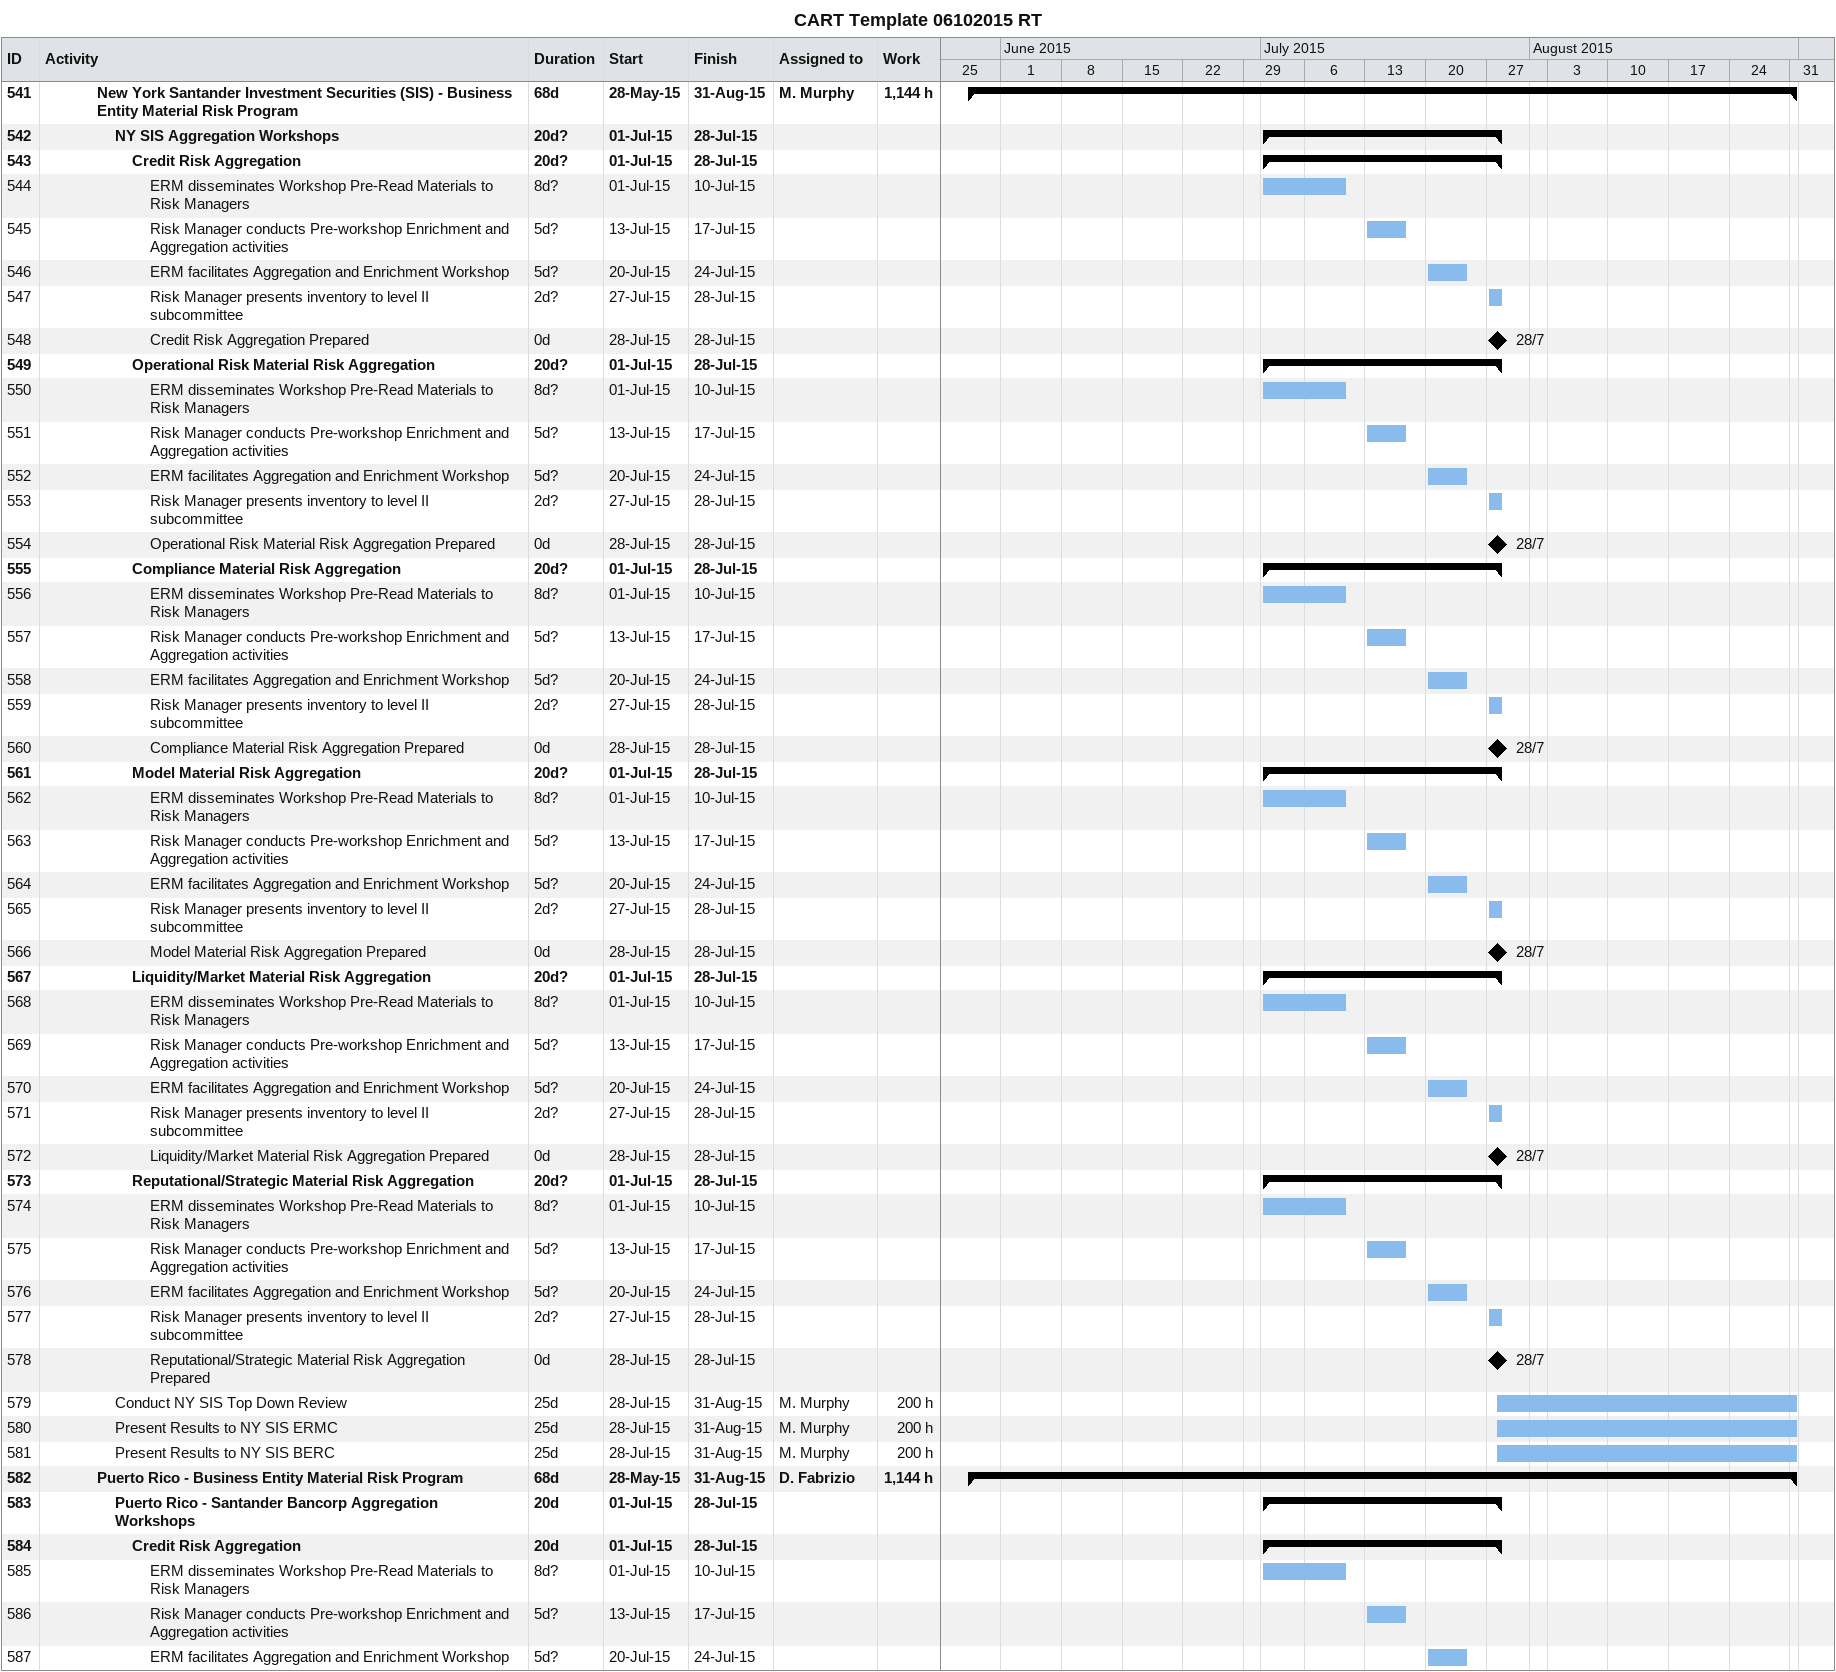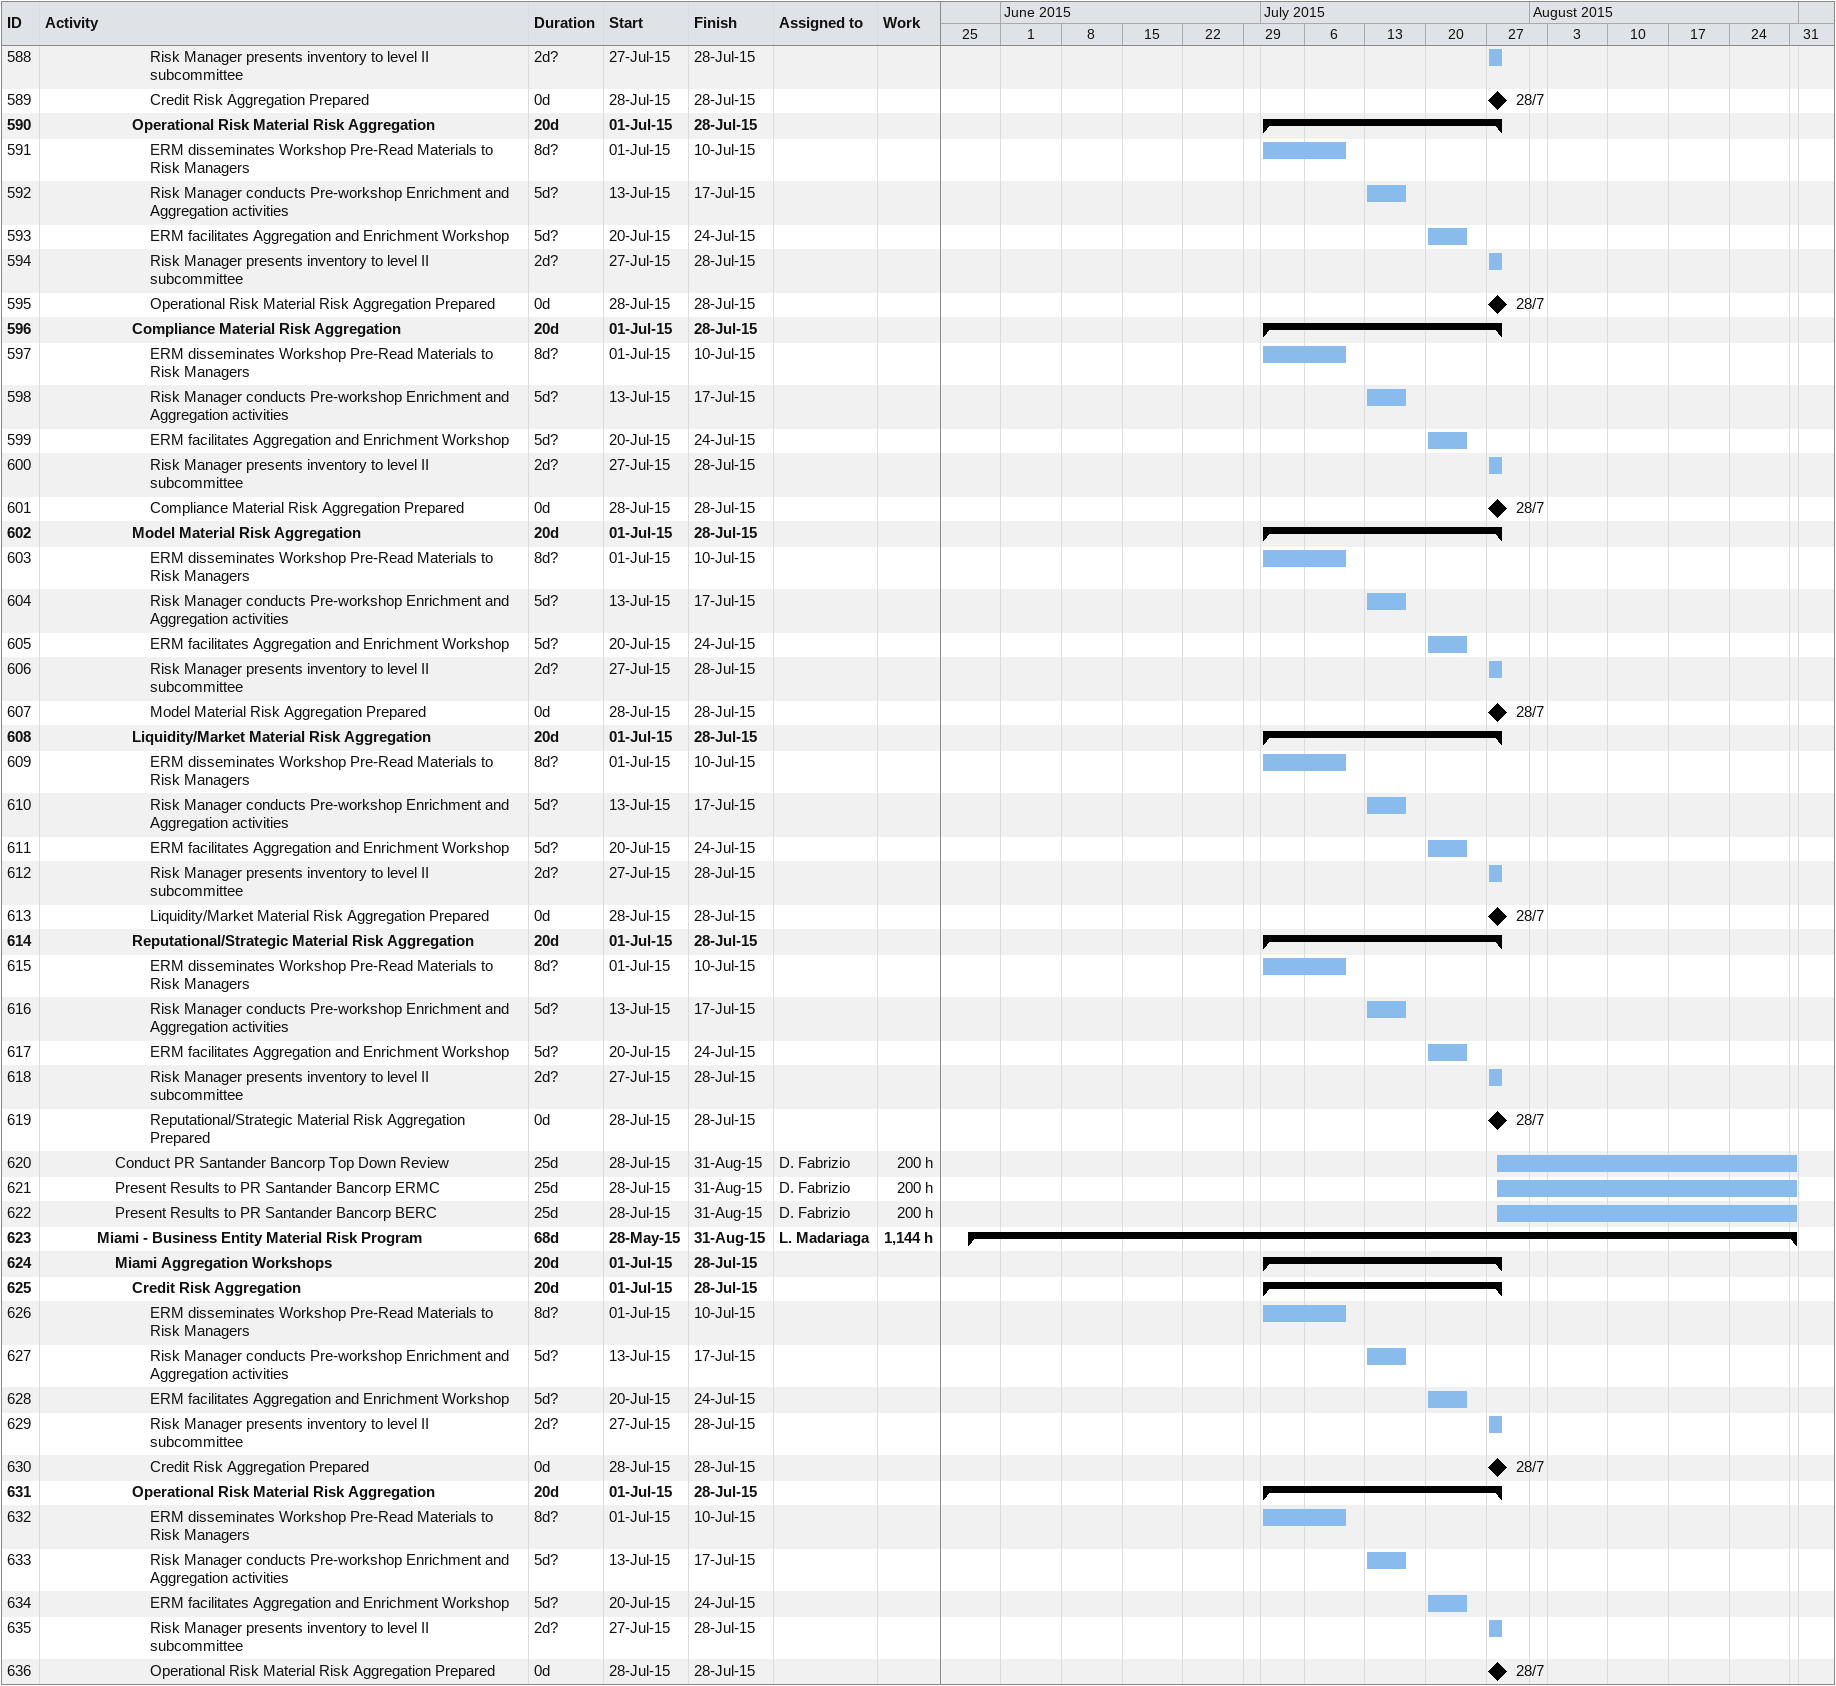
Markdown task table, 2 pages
CART Template 06102015 RT

| ID | Level | Task | Duration | Start | Finish | Resources | Work (h) |
|---|---|---|---|---|---|---|---|
| 541 | 4 | **New York Santander Investment Securities (SIS) - Business Entity Material Risk Program** | 68d | 2015-05-28 | 2015-08-31 | M. Murphy | 1144 |
| 542 | 5 | **NY SIS Aggregation Workshops** | 20d? | 2015-07-01 | 2015-07-28 |  |  |
| 543 | 6 | **Credit Risk Aggregation** | 20d? | 2015-07-01 | 2015-07-28 |  |  |
| 544 | 7 | ERM disseminates Workshop Pre-Read Materials to Risk Managers | 8d? | 2015-07-01 | 2015-07-10 |  |  |
| 545 | 7 | Risk Manager conducts Pre-workshop Enrichment and Aggregation activities | 5d? | 2015-07-13 | 2015-07-17 |  |  |
| 546 | 7 | ERM facilitates Aggregation and Enrichment Workshop | 5d? | 2015-07-20 | 2015-07-24 |  |  |
| 547 | 7 | Risk Manager presents inventory to level II subcommittee | 2d? | 2015-07-27 | 2015-07-28 |  |  |
| 548 | 7 | Credit Risk Aggregation Prepared | 0d | 2015-07-28 | 2015-07-28 |  |  |
| 549 | 6 | **Operational Risk Material Risk Aggregation** | 20d? | 2015-07-01 | 2015-07-28 |  |  |
| 550 | 7 | ERM disseminates Workshop Pre-Read Materials to Risk Managers | 8d? | 2015-07-01 | 2015-07-10 |  |  |
| 551 | 7 | Risk Manager conducts Pre-workshop Enrichment and Aggregation activities | 5d? | 2015-07-13 | 2015-07-17 |  |  |
| 552 | 7 | ERM facilitates Aggregation and Enrichment Workshop | 5d? | 2015-07-20 | 2015-07-24 |  |  |
| 553 | 7 | Risk Manager presents inventory to level II subcommittee | 2d? | 2015-07-27 | 2015-07-28 |  |  |
| 554 | 7 | Operational Risk Material Risk Aggregation Prepared | 0d | 2015-07-28 | 2015-07-28 |  |  |
| 555 | 6 | **Compliance Material Risk Aggregation** | 20d? | 2015-07-01 | 2015-07-28 |  |  |
| 556 | 7 | ERM disseminates Workshop Pre-Read Materials to Risk Managers | 8d? | 2015-07-01 | 2015-07-10 |  |  |
| 557 | 7 | Risk Manager conducts Pre-workshop Enrichment and Aggregation activities | 5d? | 2015-07-13 | 2015-07-17 |  |  |
| 558 | 7 | ERM facilitates Aggregation and Enrichment Workshop | 5d? | 2015-07-20 | 2015-07-24 |  |  |
| 559 | 7 | Risk Manager presents inventory to level II subcommittee | 2d? | 2015-07-27 | 2015-07-28 |  |  |
| 560 | 7 | Compliance Material Risk Aggregation Prepared | 0d | 2015-07-28 | 2015-07-28 |  |  |
| 561 | 6 | **Model Material Risk Aggregation** | 20d? | 2015-07-01 | 2015-07-28 |  |  |
| 562 | 7 | ERM disseminates Workshop Pre-Read Materials to Risk Managers | 8d? | 2015-07-01 | 2015-07-10 |  |  |
| 563 | 7 | Risk Manager conducts Pre-workshop Enrichment and Aggregation activities | 5d? | 2015-07-13 | 2015-07-17 |  |  |
| 564 | 7 | ERM facilitates Aggregation and Enrichment Workshop | 5d? | 2015-07-20 | 2015-07-24 |  |  |
| 565 | 7 | Risk Manager presents inventory to level II subcommittee | 2d? | 2015-07-27 | 2015-07-28 |  |  |
| 566 | 7 | Model Material Risk Aggregation Prepared | 0d | 2015-07-28 | 2015-07-28 |  |  |
| 567 | 6 | **Liquidity/Market Material Risk Aggregation** | 20d? | 2015-07-01 | 2015-07-28 |  |  |
| 568 | 7 | ERM disseminates Workshop Pre-Read Materials to Risk Managers | 8d? | 2015-07-01 | 2015-07-10 |  |  |
| 569 | 7 | Risk Manager conducts Pre-workshop Enrichment and Aggregation activities | 5d? | 2015-07-13 | 2015-07-17 |  |  |
| 570 | 7 | ERM facilitates Aggregation and Enrichment Workshop | 5d? | 2015-07-20 | 2015-07-24 |  |  |
| 571 | 7 | Risk Manager presents inventory to level II subcommittee | 2d? | 2015-07-27 | 2015-07-28 |  |  |
| 572 | 7 | Liquidity/Market Material Risk Aggregation Prepared | 0d | 2015-07-28 | 2015-07-28 |  |  |
| 573 | 6 | **Reputational/Strategic Material Risk Aggregation** | 20d? | 2015-07-01 | 2015-07-28 |  |  |
| 574 | 7 | ERM disseminates Workshop Pre-Read Materials to Risk Managers | 8d? | 2015-07-01 | 2015-07-10 |  |  |
| 575 | 7 | Risk Manager conducts Pre-workshop Enrichment and Aggregation activities | 5d? | 2015-07-13 | 2015-07-17 |  |  |
| 576 | 7 | ERM facilitates Aggregation and Enrichment Workshop | 5d? | 2015-07-20 | 2015-07-24 |  |  |
| 577 | 7 | Risk Manager presents inventory to level II subcommittee | 2d? | 2015-07-27 | 2015-07-28 |  |  |
| 578 | 7 | Reputational/Strategic Material Risk Aggregation Prepared | 0d | 2015-07-28 | 2015-07-28 |  |  |
| 579 | 5 | Conduct NY SIS Top Down Review | 25d | 2015-07-28 | 2015-08-31 | M. Murphy | 200 |
| 580 | 5 | Present Results to NY SIS ERMC | 25d | 2015-07-28 | 2015-08-31 | M. Murphy | 200 |
| 581 | 5 | Present Results to NY SIS BERC | 25d | 2015-07-28 | 2015-08-31 | M. Murphy | 200 |
| 582 | 4 | **Puerto Rico - Business Entity Material Risk Program** | 68d | 2015-05-28 | 2015-08-31 | D. Fabrizio | 1144 |
| 583 | 5 | **Puerto Rico - Santander Bancorp Aggregation Workshops** | 20d | 2015-07-01 | 2015-07-28 |  |  |
| 584 | 6 | **Credit Risk Aggregation** | 20d | 2015-07-01 | 2015-07-28 |  |  |
| 585 | 7 | ERM disseminates Workshop Pre-Read Materials to Risk Managers | 8d? | 2015-07-01 | 2015-07-10 |  |  |
| 586 | 7 | Risk Manager conducts Pre-workshop Enrichment and Aggregation activities | 5d? | 2015-07-13 | 2015-07-17 |  |  |
| 587 | 7 | ERM facilitates Aggregation and Enrichment Workshop | 5d? | 2015-07-20 | 2015-07-24 |  |  |
| 588 | 7 | Risk Manager presents inventory to level II subcommittee | 2d? | 2015-07-27 | 2015-07-28 |  |  |
| 589 | 7 | Credit Risk Aggregation Prepared | 0d | 2015-07-28 | 2015-07-28 |  |  |
| 590 | 6 | **Operational Risk Material Risk Aggregation** | 20d | 2015-07-01 | 2015-07-28 |  |  |
| 591 | 7 | ERM disseminates Workshop Pre-Read Materials to Risk Managers | 8d? | 2015-07-01 | 2015-07-10 |  |  |
| 592 | 7 | Risk Manager conducts Pre-workshop Enrichment and Aggregation activities | 5d? | 2015-07-13 | 2015-07-17 |  |  |
| 593 | 7 | ERM facilitates Aggregation and Enrichment Workshop | 5d? | 2015-07-20 | 2015-07-24 |  |  |
| 594 | 7 | Risk Manager presents inventory to level II subcommittee | 2d? | 2015-07-27 | 2015-07-28 |  |  |
| 595 | 7 | Operational Risk Material Risk Aggregation Prepared | 0d | 2015-07-28 | 2015-07-28 |  |  |
| 596 | 6 | **Compliance Material Risk Aggregation** | 20d | 2015-07-01 | 2015-07-28 |  |  |
| 597 | 7 | ERM disseminates Workshop Pre-Read Materials to Risk Managers | 8d? | 2015-07-01 | 2015-07-10 |  |  |
| 598 | 7 | Risk Manager conducts Pre-workshop Enrichment and Aggregation activities | 5d? | 2015-07-13 | 2015-07-17 |  |  |
| 599 | 7 | ERM facilitates Aggregation and Enrichment Workshop | 5d? | 2015-07-20 | 2015-07-24 |  |  |
| 600 | 7 | Risk Manager presents inventory to level II subcommittee | 2d? | 2015-07-27 | 2015-07-28 |  |  |
| 601 | 7 | Compliance Material Risk Aggregation Prepared | 0d | 2015-07-28 | 2015-07-28 |  |  |
| 602 | 6 | **Model Material Risk Aggregation** | 20d | 2015-07-01 | 2015-07-28 |  |  |
| 603 | 7 | ERM disseminates Workshop Pre-Read Materials to Risk Managers | 8d? | 2015-07-01 | 2015-07-10 |  |  |
| 604 | 7 | Risk Manager conducts Pre-workshop Enrichment and Aggregation activities | 5d? | 2015-07-13 | 2015-07-17 |  |  |
| 605 | 7 | ERM facilitates Aggregation and Enrichment Workshop | 5d? | 2015-07-20 | 2015-07-24 |  |  |
| 606 | 7 | Risk Manager presents inventory to level II subcommittee | 2d? | 2015-07-27 | 2015-07-28 |  |  |
| 607 | 7 | Model Material Risk Aggregation Prepared | 0d | 2015-07-28 | 2015-07-28 |  |  |
| 608 | 6 | **Liquidity/Market Material Risk Aggregation** | 20d | 2015-07-01 | 2015-07-28 |  |  |
| 609 | 7 | ERM disseminates Workshop Pre-Read Materials to Risk Managers | 8d? | 2015-07-01 | 2015-07-10 |  |  |
| 610 | 7 | Risk Manager conducts Pre-workshop Enrichment and Aggregation activities | 5d? | 2015-07-13 | 2015-07-17 |  |  |
| 611 | 7 | ERM facilitates Aggregation and Enrichment Workshop | 5d? | 2015-07-20 | 2015-07-24 |  |  |
| 612 | 7 | Risk Manager presents inventory to level II subcommittee | 2d? | 2015-07-27 | 2015-07-28 |  |  |
| 613 | 7 | Liquidity/Market Material Risk Aggregation Prepared | 0d | 2015-07-28 | 2015-07-28 |  |  |
| 614 | 6 | **Reputational/Strategic Material Risk Aggregation** | 20d | 2015-07-01 | 2015-07-28 |  |  |
| 615 | 7 | ERM disseminates Workshop Pre-Read Materials to Risk Managers | 8d? | 2015-07-01 | 2015-07-10 |  |  |
| 616 | 7 | Risk Manager conducts Pre-workshop Enrichment and Aggregation activities | 5d? | 2015-07-13 | 2015-07-17 |  |  |
| 617 | 7 | ERM facilitates Aggregation and Enrichment Workshop | 5d? | 2015-07-20 | 2015-07-24 |  |  |
| 618 | 7 | Risk Manager presents inventory to level II subcommittee | 2d? | 2015-07-27 | 2015-07-28 |  |  |
| 619 | 7 | Reputational/Strategic Material Risk Aggregation Prepared | 0d | 2015-07-28 | 2015-07-28 |  |  |
| 620 | 5 | Conduct PR Santander Bancorp Top Down Review | 25d | 2015-07-28 | 2015-08-31 | D. Fabrizio | 200 |
| 621 | 5 | Present Results to PR Santander Bancorp ERMC | 25d | 2015-07-28 | 2015-08-31 | D. Fabrizio | 200 |
| 622 | 5 | Present Results to PR Santander Bancorp BERC | 25d | 2015-07-28 | 2015-08-31 | D. Fabrizio | 200 |
| 623 | 4 | **Miami - Business Entity Material Risk Program** | 68d | 2015-05-28 | 2015-08-31 | L. Madariaga | 1144 |
| 624 | 5 | **Miami Aggregation Workshops** | 20d | 2015-07-01 | 2015-07-28 |  |  |
| 625 | 6 | **Credit Risk Aggregation** | 20d | 2015-07-01 | 2015-07-28 |  |  |
| 626 | 7 | ERM disseminates Workshop Pre-Read Materials to Risk Managers | 8d? | 2015-07-01 | 2015-07-10 |  |  |
| 627 | 7 | Risk Manager conducts Pre-workshop Enrichment and Aggregation activities | 5d? | 2015-07-13 | 2015-07-17 |  |  |
| 628 | 7 | ERM facilitates Aggregation and Enrichment Workshop | 5d? | 2015-07-20 | 2015-07-24 |  |  |
| 629 | 7 | Risk Manager presents inventory to level II subcommittee | 2d? | 2015-07-27 | 2015-07-28 |  |  |
| 630 | 7 | Credit Risk Aggregation Prepared | 0d | 2015-07-28 | 2015-07-28 |  |  |
| 631 | 6 | **Operational Risk Material Risk Aggregation** | 20d | 2015-07-01 | 2015-07-28 |  |  |
| 632 | 7 | ERM disseminates Workshop Pre-Read Materials to Risk Managers | 8d? | 2015-07-01 | 2015-07-10 |  |  |
| 633 | 7 | Risk Manager conducts Pre-workshop Enrichment and Aggregation activities | 5d? | 2015-07-13 | 2015-07-17 |  |  |
| 634 | 7 | ERM facilitates Aggregation and Enrichment Workshop | 5d? | 2015-07-20 | 2015-07-24 |  |  |
| 635 | 7 | Risk Manager presents inventory to level II subcommittee | 2d? | 2015-07-27 | 2015-07-28 |  |  |
| 636 | 7 | Operational Risk Material Risk Aggregation Prepared | 0d | 2015-07-28 | 2015-07-28 |  |  |
